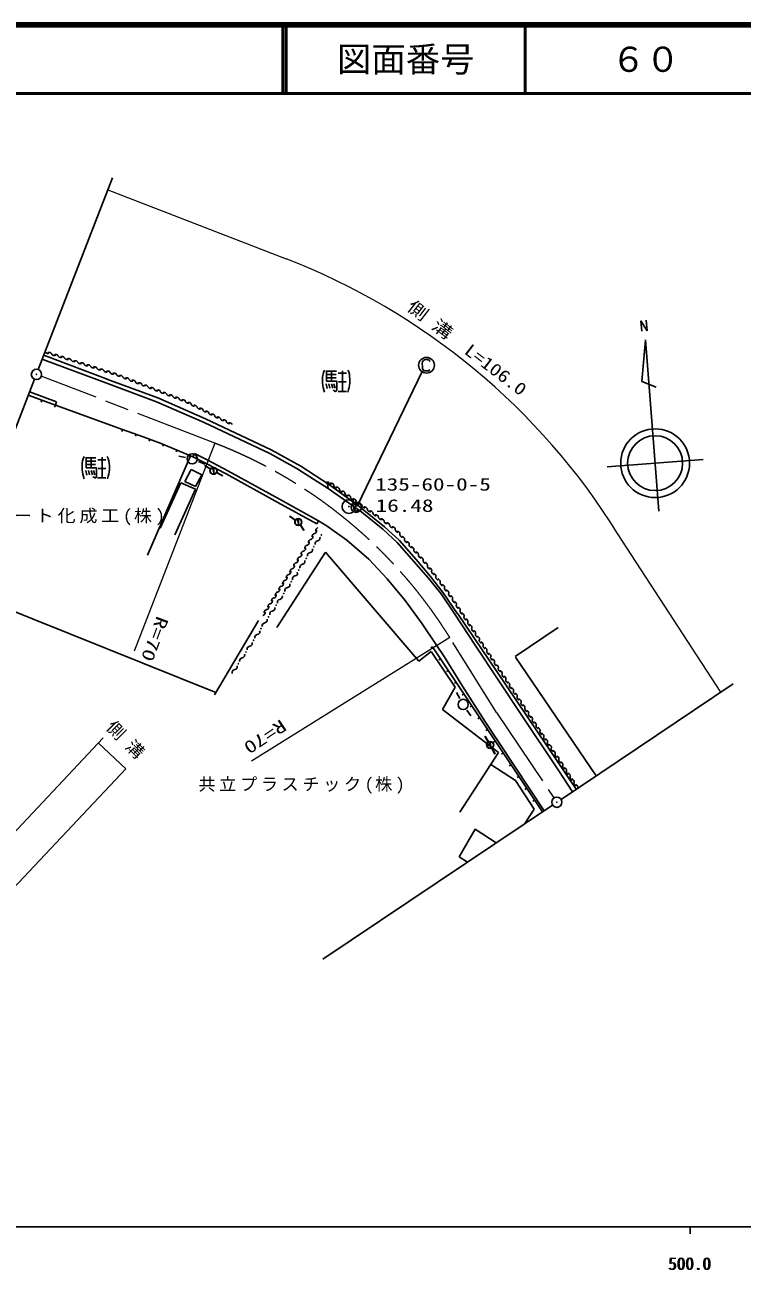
# Model space of a CAD drawing. Units: millimetres, scale not verified. Extents: x 40000 to 680000, y 20000 to 380000.
# Drawn here: x 471228 to 575538, y 198715 to 380000 of the extents above; entities that cross this region are included whole.
import ezdxf
from ezdxf.enums import TextEntityAlignment as Align

# ---------------------------------------------------------------- set-up
doc = ezdxf.new("R2010")
doc.units = ezdxf.units.MM
doc.header["$LTSCALE"] = 1000
doc.linetypes.add('CHAIN', pattern=[18.5, 12, -1.5, 3.5, -1.5])
for name, color, linetype, lineweight in [('M-BGD', 7, 'Continuous', 25), ('M-BGD-HTXT', 7, 'Continuous', 13), ('M-BMK', 2, 'CHAIN', 13), ('M-BMK-SRVR', 3, 'Continuous', 25), ('M-OTRS', 6, 'Continuous', 25), ('M-STR-STRC', 7, 'Continuous', 25), ('M-TTL', 2, 'Continuous', 140), ('M-TTL-BAND', 7, 'Continuous', 25), ('M-TTL-LINE', 7, 'Continuous', 50)]:
    doc.layers.add(name, color=color, linetype=linetype, lineweight=lineweight)
doc.layers.add('M-TTL-TXT', color=7, linetype='Continuous')
doc.styles.add('ＭＳ ゴシック', font='')
doc.styles.get('ＭＳ ゴシック').set_extended_font_data('MS Gothic')

# ---------------------------------------------------------------- blocks, each defined once
blk = doc.blocks.new('BUHIN66')
at = {"color": 7, "linetype": 'Continuous', "lineweight": 25}
blk.add_line((-84, 490), (84, -490), dxfattribs=at)
blk.add_circle((0, 0), 498, dxfattribs=at)
blk = doc.blocks.new('BUHIN68')
at = {"color": 7, "linetype": 'Continuous', "lineweight": 25}
blk.add_line((0, 0), (-125, -273), dxfattribs=at)
blk = doc.blocks.new('BUHIN69')
at = {"color": 7, "linetype": 'Continuous', "lineweight": 25}
blk.add_line((0, 0), (-121, -275), dxfattribs=at)
blk = doc.blocks.new('BUHIN71')
at = {"color": 7, "linetype": 'Continuous', "lineweight": 25}
blk.add_line((0, 0), (-138, -267), dxfattribs=at)
blk = doc.blocks.new('BUHIN72')
at = {"color": 7, "linetype": 'Continuous', "lineweight": 25}
blk.add_line((0, 0), (-262, -146), dxfattribs=at)
blk = doc.blocks.new('BUHIN73')
at = {"color": 7, "linetype": 'Continuous', "lineweight": 25}
for points in [[(-460, 188), (-433, 129), (-391, 74), (-342, 30), (-289, -5), (-216, -35), (-127, -55), (-71, -62), (2, -54), (66, -43)], [(-71, 50), (14, 67), (77, 71), (149, 63), (220, 47), (290, 19), (354, -27), (405, -80), (440, -139), (460, -188)]]:
    blk.add_lwpolyline(points, dxfattribs=at)
blk = doc.blocks.new('BUHIN74')
at = {"color": 7, "linetype": 'Continuous', "lineweight": 25}
for points in [[(-439, 212), (-416, 152), (-378, 96), (-333, 50), (-283, 12), (-213, -22), (-128, -46), (-73, -57), (-1, -53), (62, -46)], [(-66, 54), (18, 65), (80, 64), (150, 52), (219, 33), (284, 1), (345, -47), (392, -102), (422, -163), (439, -212)]]:
    blk.add_lwpolyline(points, dxfattribs=at)
blk = doc.blocks.new('BUHIN75')
at = {"color": 7, "linetype": 'Continuous', "lineweight": 25}
for points in [[(-408, 245), (-391, 185), (-359, 127), (-319, 78), (-274, 37), (-209, -2), (-128, -34), (-76, -48), (-6, -52), (56, -50)], [(-60, 58), (23, 61), (83, 55), (150, 37), (215, 12), (276, -25), (331, -77), (371, -134), (395, -196), (408, -245)]]:
    blk.add_lwpolyline(points, dxfattribs=at)
blk = doc.blocks.new('BUHIN76')
at = {"color": 7, "linetype": 'Continuous', "lineweight": 25}
for points in [[(-382, 320), (-375, 256), (-351, 190), (-318, 133), (-278, 83), (-217, 32), (-139, -14), (-87, -38), (-15, -53), (50, -61)], [(-52, 70), (34, 60), (95, 44), (162, 14), (225, -23), (282, -71), (330, -134), (363, -200), (378, -268), (382, -320)]]:
    blk.add_lwpolyline(points, dxfattribs=at)
blk = doc.blocks.new('BUHIN77')
at = {"color": 7, "linetype": 'Continuous', "lineweight": 25}
for points in [[(-307, 401), (-314, 336), (-305, 266), (-285, 202), (-257, 144), (-207, 80), (-140, 17), (-94, -18), (-26, -49), (36, -71)], [(-36, 81), (47, 51), (104, 22), (163, -22), (217, -72), (264, -132), (297, -205), (314, -278), (314, -348), (307, -401)]]:
    blk.add_lwpolyline(points, dxfattribs=at)
blk = doc.blocks.new('BUHIN78')
at = {"color": 7, "linetype": 'Continuous', "lineweight": 25}
for points in [[(-277, 425), (-289, 360), (-286, 289), (-270, 224), (-246, 164), (-202, 96), (-139, 27), (-96, -11), (-30, -47), (30, -74)], [(-30, 83), (50, 48), (106, 14), (162, -34), (212, -89), (254, -153), (282, -228), (294, -302), (288, -373), (277, -425)]]:
    blk.add_lwpolyline(points, dxfattribs=at)
blk = doc.blocks.new('BUHIN79')
at = {"color": 7, "linetype": 'Continuous', "lineweight": 25}
for points in [[(-245, 443), (-262, 379), (-263, 308), (-252, 242), (-233, 180), (-194, 110), (-136, 37), (-96, -4), (-33, -44), (25, -76)], [(-24, 85), (54, 44), (106, 7), (158, -45), (205, -104), (241, -170), (264, -247), (270, -322), (260, -391), (245, -443)]]:
    blk.add_lwpolyline(points, dxfattribs=at)
blk = doc.blocks.new('BUHIN80')
at = {"color": 7, "linetype": 'Continuous', "lineweight": 25}
for points in [[(-242, 436), (-258, 373), (-260, 304), (-249, 238), (-230, 178), (-191, 108), (-134, 37), (-95, -4), (-33, -44), (24, -75)], [(-24, 84), (53, 44), (105, 7), (156, -45), (202, -102), (238, -167), (260, -243), (267, -317), (256, -385), (242, -436)]]:
    blk.add_lwpolyline(points, dxfattribs=at)
blk = doc.blocks.new('BUHIN81')
at = {"color": 7, "linetype": 'Continuous', "lineweight": 25}
for points in [[(67, 57), (62, -30), (50, -93), (24, -162), (-10, -228), (-55, -288), (-115, -340), (-180, -377), (-248, -396), (-300, -403)], [(300, 403), (236, 392), (171, 365), (116, 328), (68, 285), (20, 220), (-22, 139), (-43, 85), (-54, 12), (-59, -54)]]:
    blk.add_lwpolyline(points, dxfattribs=at)
blk = doc.blocks.new('BUHIN83')
at = {"color": 7, "linetype": 'Continuous', "lineweight": 25}
blk.add_circle((0, 0), 746, dxfattribs=at)
blk = doc.blocks.new('BUHIN84')
at = {"color": 7, "linetype": 'Continuous', "lineweight": 25}
blk.add_lwpolyline([(-613, -806), (-620, -655), (-607, -563), (-561, -470), (-488, -399), (-425, -358), (-215, -282), (-55, -232), (42, -179), (100, -127), (151, -45), (169, 63), (166, 218)], dxfattribs=at)
blk.add_circle((399, 524), 30.4, dxfattribs=at)
blk = doc.blocks.new('BUHIN86')
at = {"color": 7, "linetype": 'Continuous', "lineweight": 25}
blk.add_line((38, 496), (-38, -496), dxfattribs=at)
blk.add_circle((0, 0), 498, dxfattribs=at)
blk = doc.blocks.new('BUHIN89')
at = {"color": 7, "linetype": 'Continuous', "lineweight": 25}
for p, q in [((28, 479), (-1348, 588)), ((-1319, 1077), (76, 967)), ((-545, 1487), (-658, 52)), ((399, 1122), (1576, 1029)), ((800, -1558), (1007, 1064)), ((1036, 1433), (1008, 1074)), ((-1486, -274), (-1360, -966)), ((-970, -977), (-1087, -305)), ((-699, -336), (-561, -1009)), ((-211, -1017), (-340, -364)), ((161, -1517), (1367, -1613)), ((1436, -234), (349, -148))]:
    blk.add_line(p, q, dxfattribs=at)
for points in [[(-1558, 1738), (-1714, 1409), (-1815, 1146), (-1904, 792), (-1954, 405), (-1994, -94), (-1983, -466), (-1956, -769), (-1884, -1125), (-1811, -1462)], [(154, 1442), (-1282, 1556), (-1396, 110), (100, -8), (2, -1244), (-49, -1380), (-116, -1465), (-218, -1487), (-513, -1294)], [(1811, 1472), (1931, 1212), (2003, 855), (2016, 503), (2004, 103), (1965, -396), (1904, -782), (1809, -1096), (1697, -1378), (1559, -1728)]]:
    blk.add_lwpolyline(points, dxfattribs=at)

msp = doc.modelspace()

# ---------------------------------------------------------------- linework, layer by layer
at = {"layer": 'M-BGD'}
for p, q in [((483276, 355973), (483964, 357755)), ((473169, 329820), (483276, 355973)), ((560943, 335398), (560822, 336937)), ((560822, 336937), (561742, 335457)), ((561742, 335457), (561612, 337001)), ((561481, 334135), (560956, 328075)), ((561481, 334135), (563447, 309213)), ((473976, 331906), (474210, 331836)), ((474213, 331835), (483199, 328439)), ((473991, 331223), (473741, 331298)), ((483002, 327872), (473993, 331223)), ((472629, 328421), (462187, 301400)), ((483159, 328446), (490544, 325707)), ((471911, 326565), (472042, 326520)), ((472042, 326520), (475831, 325127)), ((490362, 325144), (483002, 327872)), ((560956, 328075), (563028, 327236)), ((471724, 326080), (471626, 325796)), ((471724, 326080), (471863, 326032)), ((471863, 326032), (475651, 324639)), ((475831, 325127), (475651, 324639)), ((475651, 324639), (485405, 321094)), ((497277, 322119), (490362, 325144)), ((490544, 325707), (497481, 322669)), ((506833, 317615), (497277, 322119)), ((497481, 322669), (507059, 318151)), ((489402, 319675), (489297, 319394)), ((489040, 302781), (495295, 317280)), ((495660, 317136), (495295, 317280)), ((495660, 317136), (495893, 317601)), ((497844, 316625), (495893, 317601)), ((511117, 315244), (506833, 317615)), ((507059, 318151), (511379, 315760)), ((494585, 317024), (493606, 317226)), ((497612, 316160), (495660, 317136)), ((496488, 316439), (497411, 316055)), ((498208, 315334), (497351, 315850)), ((498254, 315330), (497397, 315845)), ((500504, 314629), (497612, 316160)), ((500747, 315089), (497844, 316625)), ((511379, 315760), (515538, 313039)), ((569875, 316742), (555918, 315641)), ((495392, 315273), (494480, 313534)), ((495392, 315273), (496952, 314501)), ((496952, 314501), (496028, 312789)), ((499076, 314839), (499955, 314362)), ((499122, 314834), (500001, 314357)), ((508010, 310476), (500504, 314629)), ((508262, 310931), (500747, 315089)), ((515353, 312504), (511069, 315246)), ((493882, 313325), (490884, 306736)), ((496045, 312392), (493028, 305760)), ((496045, 312392), (493882, 313325)), ((496028, 312789), (494480, 313534)), ((515198, 313514), (515352, 312504)), ((520215, 309057), (515353, 312504)), ((515538, 313039), (519774, 309944)), ((513667, 307343), (508010, 310476)), ((513919, 307798), (508262, 310931)), ((510550, 307903), (509720, 308460)), ((510600, 307900), (509769, 308458)), ((519774, 309944), (523521, 306927)), ((523286, 306562), (520215, 309057)), ((511248, 307212), (511814, 306388)), ((511298, 307210), (511865, 306386)), ((513667, 307343), (513919, 307798)), ((515187, 307037), (513919, 307798)), ((518065, 304967), (515187, 307037)), ((525380, 304645), (523286, 306562)), ((523521, 306927), (525706, 304948)), ((521242, 302211), (518065, 304967)), ((529862, 299511), (525380, 304645)), ((528119, 302181), (525706, 304948)), ((514927, 303242), (507888, 292269)), ((514927, 303242), (528516, 287366)), ((523924, 299342), (521242, 302211)), ((530202, 299675), (528119, 302181)), ((526525, 296195), (523924, 299342)), ((531748, 297160), (529862, 299511)), ((530202, 299675), (532078, 297310)), ((498988, 282818), (460917, 298115)), ((532078, 297310), (534134, 294279)), ((528988, 292813), (526525, 296195)), ((533747, 294189), (531748, 297160)), ((533747, 294189), (536736, 289680)), ((534191, 294282), (539872, 285887)), ((505216, 293305), (498786, 282477)), ((530997, 289835), (528988, 292813)), ((542527, 288049), (548811, 292281)), ((530307, 288766), (528516, 287366)), ((533816, 283567), (530307, 288766)), ((530521, 289463), (546492, 265422)), ((532219, 288052), (530997, 289835)), ((536736, 289680), (543408, 279611)), ((534873, 283746), (532219, 288052)), ((554321, 270678), (542579, 287973)), ((539872, 285887), (551398, 268716)), ((531942, 280349), (533816, 283567)), ((534479, 281942), (533986, 282812)), ((538106, 278656), (534873, 283746)), ((549211, 267248), (574250, 284057)), ((531942, 280349), (540120, 274095)), ((535519, 280235), (536065, 279397)), ((548865, 271382), (543408, 279611)), ((546742, 265590), (538106, 278656)), ((538622, 275597), (538102, 276451)), ((538685, 275599), (538165, 276453)), ((540120, 274095), (534478, 265373)), ((539111, 274726), (539571, 273838)), ((539175, 274728), (539635, 273840)), ((538981, 272334), (542562, 270014)), ((466692, 251293), (485923, 271697)), ((548865, 271382), (550872, 268363)), ((542562, 270014), (545315, 265821)), ((547966, 266412), (514560, 243986)), ((545315, 265821), (543962, 263724)), ((534396, 258892), (536717, 262902)), ((536717, 262902), (539781, 260917)), ((535601, 258111), (534396, 258892))]:
    msp.add_line(p, q, dxfattribs=at)
for points in [[(471724, 326080), (471863, 326032), (475651, 324639)], [(485405, 321094), (488406, 320047), (491061, 319058), (495295, 317280)], [(519656, 310204), (519610, 310265), (519546, 310303), (519467, 310326), (519378, 310326), (519236, 310290), (519129, 310240), (519033, 310131), (518990, 310011), (518997, 309858), (519088, 309502), (519156, 309357), (519233, 309280), (519358, 309230), (519496, 309235), (519634, 309270), (519737, 309307), (519783, 309354), (519822, 309414), (519831, 309470)]]:
    msp.add_lwpolyline(points, dxfattribs=at)
for centre, radius in [((562896, 316191), 5000), ((562896, 316191), 4000), ((519424, 309777), 746)]:
    msp.add_circle(centre, radius, dxfattribs=at)
at = {"layer": 'M-BGD-HTXT'}
for p, q in [((483276, 355973), (509205, 345954)), ((498833, 319112), (487131, 288832)), ((572462, 282857), (557433, 305962)), ((533041, 290790), (504169, 272831)), ((463522, 255867), (482587, 276230)), ((481896, 275492), (485923, 271697))]:
    msp.add_line(p, q, dxfattribs=at)
msp.add_arc((473524, 253847), 98776, 31.84338, 68.82397, dxfattribs=at)
at = {"layer": 'M-BMK'}
for p, q in [((498833, 319112), (473603, 328862)), ((539817, 279897), (533041, 290790)), ((539817, 279897), (548171, 267453))]:
    msp.add_line(p, q, dxfattribs=at)
msp.add_arc((473601, 253818), 70000, 31.88159, 68.87195, dxfattribs=at)
at = {"layer": 'M-BMK-SRVR'}
for radius in [995, 30]:
    msp.add_circle((518346, 309871), radius, dxfattribs=at)
at = {"layer": 'M-OTRS'}
for centre, radius in [((472899, 329120), 746), ((472899, 329120), 22.5), ((548589, 266830), 746), ((548589, 266830), 22.5)]:
    msp.add_circle(centre, radius, dxfattribs=at)
at = {"layer": 'M-STR-STRC'}
msp.add_line((519554, 309935), (529042, 329654), dxfattribs=at)
msp.add_lwpolyline([(530139, 330996), (530093, 331105), (530012, 331185), (529903, 331248), (529770, 331283), (529546, 331282), (529368, 331247), (529184, 331120), (529076, 330959), (529030, 330729), (529032, 330165), (529078, 329924), (529165, 329780), (529332, 329660), (529539, 329614), (529758, 329615), (529924, 329633), (530011, 329685), (530091, 329760), (530125, 329840)], dxfattribs=at)
msp.add_circle((529635, 330448), 1144, dxfattribs=at)
at = {"layer": 'M-TTL'}
msp.add_line((680000, 380000), (40000, 380000), dxfattribs=at)
at = {"layer": 'M-TTL-BAND'}
for p, q in [((40000, 205000), (579000, 205000)), ((568000, 205000), (568000, 204000))]:
    msp.add_line(p, q, dxfattribs=at)
at = {"layer": 'M-TTL-LINE'}
for p, q in [((508747, 380000), (508747, 370000)), ((509247, 380000), (509247, 370000)), ((543997, 380000), (543997, 370000)), ((40000, 370000), (680000, 370000))]:
    msp.add_line(p, q, dxfattribs=at)

# ---------------------------------------------------------------- block references
at = {"layer": 'M-BGD', "rotation": 4.5106}
for name, p in [('BUHIN73', (474639, 332248)), ('BUHIN73', (475587, 331945)), ('BUHIN73', (476534, 331643)), ('BUHIN73', (477481, 331341)), ('BUHIN73', (478428, 331038)), ('BUHIN73', (479375, 330736)), ('BUHIN73', (480322, 330434)), ('BUHIN73', (481269, 330132)), ('BUHIN73', (482216, 329829)), ('BUHIN89', (516490, 328145)), ('BUHIN73', (483163, 329527)), ('BUHIN73', (484110, 329225)), ('BUHIN74', (485038, 328897)), ('BUHIN74', (485946, 328544)), ('BUHIN74', (486855, 328191)), ('BUHIN74', (487763, 327838)), ('BUHIN74', (488671, 327485)), ('BUHIN74', (489580, 327132)), ('BUHIN74', (490488, 326779)), ('BUHIN74', (491396, 326426)), ('BUHIN74', (492305, 326072)), ('BUHIN68', (473688, 325361)), ('BUHIN68', (475651, 324639)), ('BUHIN74', (493213, 325719)), ('BUHIN74', (494121, 325366)), ('BUHIN75', (495001, 324978)), ('BUHIN75', (495852, 324554)), ('BUHIN75', (496703, 324131)), ('BUHIN75', (497554, 323707)), ('BUHIN75', (498405, 323283)), ('BUHIN75', (499257, 322859)), ('BUHIN75', (500108, 322436)), ('BUHIN69', (485405, 321094)), ('BUHIN75', (500959, 322012)), ('BUHIN69', (487407, 320395)), ('BUHIN89', (481524, 315537)), ('BUHIN71', (491384, 318922)), ('BUHIN71', (493340, 318101)), ('BUHIN83', (495565, 316823)), ('BUHIN71', (495295, 317280)), ('BUHIN66', (498636, 315077)), ('BUHIN86', (498683, 315072)), ('BUHIN76', (515751, 313231)), ('BUHIN76', (516563, 312653)), ('BUHIN76', (517376, 312074)), ('BUHIN76', (518189, 311496)), ('BUHIN76', (519001, 310917)), ('BUHIN76', (519814, 310338)), ('BUHIN76', (520627, 309760)), ('BUHIN76', (521439, 309181)), ('BUHIN76', (522252, 308602)), ('BUHIN76', (523065, 308024)), ('BUHIN66', (510964, 307624)), ('BUHIN86', (511015, 307621)), ('BUHIN81', (513585, 306362)), ('BUHIN76', (523877, 307445)), ('BUHIN76', (524690, 306866)), ('BUHIN77', (525434, 306201)), ('BUHIN81', (512514, 304659)), ('BUHIN81', (513050, 305511)), ('BUHIN84', (513990, 305187)), ('BUHIN77', (526109, 305449)), ('BUHIN77', (526784, 304697)), ('BUHIN81', (511444, 302956)), ('BUHIN81', (511979, 303807)), ('BUHIN84', (512894, 303483)), ('BUHIN77', (527460, 303945)), ('BUHIN77', (528135, 303193)), ('BUHIN77', (528810, 302441)), ('BUHIN81', (510373, 301252)), ('BUHIN81', (510908, 302104)), ('BUHIN84', (511798, 301779)), ('BUHIN78', (529458, 301663)), ('BUHIN78', (530077, 300859)), ('BUHIN81', (508767, 298697)), ('BUHIN81', (509302, 299549)), ('BUHIN81', (509837, 300401)), ('BUHIN84', (510701, 300076)), ('BUHIN78', (530697, 300055)), ('BUHIN78', (531317, 299251)), ('BUHIN81', (507696, 296994)), ('BUHIN81', (508231, 297846)), ('BUHIN84', (509605, 298372)), ('BUHIN78', (531936, 298447)), ('BUHIN78', (532556, 297643)), ('BUHIN81', (506625, 295291)), ('BUHIN84', (507412, 294965)), ('BUHIN81', (507161, 296142)), ('BUHIN84', (508509, 296668)), ('BUHIN79', (533145, 296818)), ('BUHIN79', (533703, 295974)), ('BUHIN79', (534261, 295131)), ('BUHIN84', (506316, 293261)), ('BUHIN81', (506090, 294439)), ('BUHIN79', (534819, 294287)), ('BUHIN79', (535377, 293443)), ('BUHIN84', (505220, 291557)), ('BUHIN79', (535935, 292599)), ('BUHIN79', (536493, 291755)), ('BUHIN84', (504123, 289854)), ('BUHIN80', (537048, 290917)), ('BUHIN80', (537599, 290086)), ('BUHIN84', (503027, 288150)), ('BUHIN72', (530521, 289463)), ('BUHIN80', (538150, 289254)), ('BUHIN80', (538701, 288423)), ('BUHIN84', (501930, 286446)), ('BUHIN72', (531662, 287746)), ('BUHIN80', (539252, 287591)), ('BUHIN80', (539802, 286760)), ('BUHIN72', (532803, 286029)), ('BUHIN80', (540353, 285928)), ('BUHIN80', (540904, 285097)), ('BUHIN80', (541455, 284265)), ('BUHIN72', (533943, 284312)), ('BUHIN80', (542006, 283434)), ('BUHIN80', (542557, 282603)), ('BUHIN83', (534973, 281072)), ('BUHIN72', (535084, 282594)), ('BUHIN80', (543108, 281771)), ('BUHIN80', (543659, 280940)), ('BUHIN72', (536225, 280877)), ('BUHIN80', (544210, 280108)), ('BUHIN80', (544761, 279277)), ('BUHIN72', (537366, 279160)), ('BUHIN72', (538506, 277443)), ('BUHIN80', (545312, 278445)), ('BUHIN80', (545863, 277614)), ('BUHIN66', (538882, 275170)), ('BUHIN86', (538945, 275172)), ('BUHIN72', (539647, 275726)), ('BUHIN80', (546414, 276782)), ('BUHIN80', (546965, 275951)), ('BUHIN80', (547516, 275119)), ('BUHIN72', (540788, 274008)), ('BUHIN80', (548067, 274288)), ('BUHIN80', (548618, 273457)), ('BUHIN72', (541929, 272291)), ('BUHIN80', (549169, 272625)), ('BUHIN80', (549719, 271794)), ('BUHIN72', (543070, 270574)), ('BUHIN80', (550270, 270962)), ('BUHIN80', (550821, 270131)), ('BUHIN72', (544210, 268857)), ('BUHIN80', (551372, 269299)), ('BUHIN72', (545351, 267140)), ('BUHIN72', (546492, 265422))]:
    msp.add_blockref(name, p, dxfattribs=at)

# ---------------------------------------------------------------- texts
at = {"layer": 'M-BGD-HTXT', "style": 'ＭＳ ゴシック'}
for s, rotation, width, p in [('側 溝\u3000L=106.0', 322.6, 1.2, (526318, 338193)), ('R=70', 249.6, 1.35, (489922, 294255)), ('側 溝', 314.9, 1.05, (482522, 277236)), ('R=70', 213.8, 1.35, (508151, 279438))]:
    msp.add_text(s, height=1833, rotation=rotation, dxfattribs=dict(at, width=width)).set_placement(p, align=Align.BOTTOM_LEFT)
at = {"layer": 'M-BGD-HTXT', "style": 'ＭＳ ゴシック', "width": 1.35}
for s, p in [('135-60-0-5', (522164, 311646)), ('16.48', (522239, 308557))]:
    msp.add_text(s, height=1833, dxfattribs=at).set_placement(p, align=Align.BOTTOM_LEFT)
at = {"layer": 'M-BGD-HTXT', "char_height": 1833, "attachment_point": 7, "style": 'ＭＳ ゴシック'}
for s, insert in [('\\T1.21;\\W1.05;アート化成工(株)', (466441, 307146)), ('\\T1.21;共立プラスチック(株)', (496455, 268058))]:
    msp.add_mtext(s, dxfattribs=dict(at, insert=insert))
at = {"layer": 'M-TTL-BAND', "style": 'ＭＳ ゴシック'}
for p in [(567844, 198195), (568000, 198195)]:
    msp.add_text('500.0', height=1833, dxfattribs=at).set_placement(p, align=Align.BOTTOM_CENTER)
at = {"layer": 'M-TTL-TXT', "style": 'ＭＳ ゴシック'}
for s, p in [('図面番号', (526622, 375000)), ('６０', (561497, 375000))]:
    msp.add_text(s, height=3666, dxfattribs=at).set_placement(p, align=Align.MIDDLE_CENTER)

doc.saveas('drawing.dxf')
